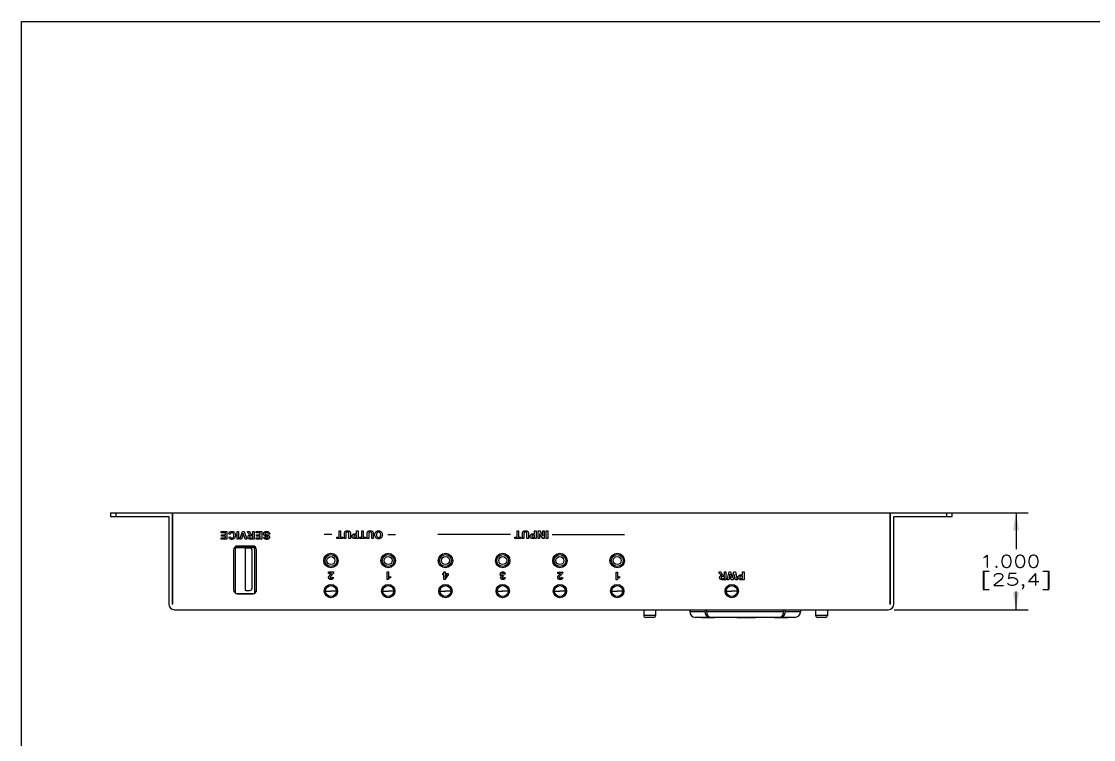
# Paper-space layout 'HD-MD4X2-4K-E_1' of a CAD drawing. Header units: inches. Extents: x 0 to 22, y 0 to 17.
# Drawn here: x 0 to 11.06, y 9.59 to 17 of the extents above; entities that cross this region are included whole.
import ezdxf
from ezdxf.enums import TextEntityAlignment as Align

# ---------------------------------------------------------------- set-up
doc = ezdxf.new("R2010")
doc.units = ezdxf.units.IN
doc.header["$LTSCALE"] = 1.21
doc.header["$MEASUREMENT"] = 0
doc.layers.get('0').update_dxf_attribs({"linetype": 'CONTINUOUS'})
doc.layers.add('DIM', color=7, linetype='CONTINUOUS')
doc.styles.get("Standard").update_dxf_attribs({"font": 'simplex.shx'})
doc.dimstyles.new('DIMSTYLE_1', dxfattribs={"dimtxt": 0.125, "dimasz": 0.18, "dimexe": 0.125, "dimexo": 0.0625, "dimgap": 0.0625, "dimtad": 0, "dimtih": 1, "dimtoh": 1, "dimdec": 3, "dimzin": 4, "dimdsep": 46, "dimtxsty": 'STANDARD', "dimblk": '_FILLED', "dimblk1": '_FILLED', "dimblk2": '_FILLED', "dimcen": 0.09, "dimadec": 0, "dimazin": 0, "dimtp": 0.001, "dimtm": 0.001, "dimtfac": 1, "dimtdec": 3, "dimtofl": 0, "dimtmove": 0, "dimatfit": 3, "dimldrblk": '_FILLED', "dimfxl": 1, "dimtolj": 1, "dimtzin": 4, "dimarcsym": 0})

# ---------------------------------------------------------------- blocks, each defined once
blk = doc.blocks.new('_FILLED')
at = {"color": 0, "linetype": 'BYBLOCK'}
blk.add_solid([(0, 0), (-1, 0.174), (-1, -0.174)], dxfattribs=at)
blk = doc.blocks.new('*D6')
at = {"layer": 'DIM', "color": 5, "linetype": 'CONTINUOUS'}
for p, q in [((9.018, 11.932), (10.383, 11.932)), ((10.258, 11.932), (10.258, 11.557)), ((10.258, 10.932), (10.258, 11.12)), ((9.003, 10.932), (10.383, 10.932))]:
    blk.add_line(p, q, dxfattribs=at)
at = {"layer": 'DIM', "color": 5, "linetype": 'CONTINUOUS', "xscale": 0.18, "yscale": 0.18, "zscale": 0.18}
for p, rotation in [((10.258, 11.932), 90), ((10.258, 10.932), 270)]:
    blk.add_blockref('_FILLED', p, dxfattribs=dict(at, rotation=rotation))
at = {"layer": 'DIM', "color": 5, "linetype": 'CONTINUOUS'}
for s, p, p2 in [('1.000', (9.883, 11.37), (10.508, 11.37)), ('[', (9.883, 11.182), (10.008, 11.182)), ('25,4', (10.008, 11.182), (10.508, 11.182)), (']', (10.508, 11.182), (10.633, 11.182))]:
    blk.add_text(s, height=0.125, dxfattribs=at).set_placement(p, p2, align=Align.FIT)

psp = doc.layouts.new('HD-MD4X2-4K-E_1')

# ---------------------------------------------------------------- linework, layer by layer
at = {"color": 7, "linetype": 'CONTINUOUS'}
for p, q in [((0, 0), (0, 17)), ((0, 17), (22, 17)), ((0.919, 11.9324), (0.919, 11.893)), ((0.919, 11.9324), (8.9595, 11.9324)), ((0.919, 11.893), (1.519, 11.893)), ((0.978, 11.893), (0.978, 11.9324)), ((1.519, 11.893), (1.519, 10.9914)), ((1.5583, 10.9914), (1.5583, 11.9324)), ((1.5623, 11.893), (1.5583, 11.893)), ((1.5623, 10.9914), (1.5623, 11.9324)), ((8.956, 11.9324), (8.956, 10.9914)), ((8.9599, 11.893), (8.956, 11.893)), ((8.9599, 11.9324), (9.5993, 11.9324)), ((8.9599, 11.9324), (8.9599, 10.9914)), ((8.9993, 11.893), (9.5993, 11.893)), ((8.9993, 10.9914), (8.9993, 11.893)), ((9.5402, 11.9324), (9.5402, 11.893)), ((9.5993, 11.893), (9.5993, 11.9324)), ((2.0593, 11.7262), (2.0593, 11.7396)), ((2.0593, 11.7396), (2.1198, 11.7396)), ((2.1038, 11.7262), (2.0593, 11.7262)), ((2.1038, 11.7046), (2.1038, 11.7262)), ((2.1198, 11.7396), (2.1198, 11.6601)), ((2.2236, 11.6601), (2.2236, 11.7396)), ((2.2236, 11.7396), (2.2397, 11.7396)), ((2.2397, 11.7396), (2.2397, 11.6601)), ((2.2514, 11.6601), (2.2798, 11.7396)), ((2.2798, 11.7396), (2.297, 11.7396)), ((2.297, 11.7396), (2.3255, 11.6601)), ((2.3399, 11.7241), (2.3302, 11.7396)), ((2.3302, 11.7396), (2.3494, 11.7396)), ((2.3494, 11.7396), (2.361, 11.7223)), ((2.3856, 11.7064), (2.3856, 11.7396)), ((2.3856, 11.7396), (2.4017, 11.7396)), ((2.4017, 11.7396), (2.4017, 11.6601)), ((2.4195, 11.7262), (2.4195, 11.7396)), ((2.4195, 11.7396), (2.48, 11.7396)), ((2.4639, 11.7262), (2.4195, 11.7262)), ((2.4639, 11.7046), (2.4639, 11.7262)), ((2.48, 11.7396), (2.48, 11.6601)), ((3.2756, 11.6796), (3.2756, 11.7457)), ((3.2756, 11.7457), (3.2917, 11.7457)), ((3.2917, 11.7457), (3.2917, 11.6796)), ((3.4561, 11.7157), (3.4561, 11.7457)), ((3.4561, 11.7457), (3.4722, 11.7457)), ((3.4722, 11.7457), (3.4722, 11.6662)), ((3.5102, 11.6796), (3.5102, 11.7457)), ((3.5102, 11.7457), (3.5262, 11.7457)), ((3.5262, 11.7457), (3.5262, 11.6796)), ((5.1118, 11.6796), (5.1118, 11.7457)), ((5.1118, 11.7457), (5.1279, 11.7457)), ((5.1279, 11.7457), (5.1279, 11.6796)), ((5.2923, 11.7157), (5.2923, 11.7457)), ((5.2923, 11.7457), (5.3084, 11.7457)), ((5.3084, 11.7457), (5.3084, 11.6662)), ((5.3295, 11.6662), (5.3295, 11.7457)), ((5.3295, 11.7457), (5.3456, 11.7457)), ((5.3456, 11.7457), (5.3777, 11.6937)), ((5.3777, 11.6937), (5.3777, 11.7457)), ((5.3777, 11.7457), (5.3926, 11.7457)), ((5.3926, 11.7457), (5.3926, 11.6662)), ((5.4122, 11.6662), (5.4122, 11.7457)), ((5.4122, 11.7457), (5.4282, 11.7457)), ((5.4282, 11.7457), (5.4282, 11.6662)), ((2.0608, 11.6601), (2.0608, 11.6735)), ((2.0608, 11.6735), (2.1038, 11.6735)), ((2.1198, 11.6601), (2.0608, 11.6601)), ((2.0638, 11.6912), (2.0638, 11.7046)), ((2.0638, 11.7046), (2.1038, 11.7046)), ((2.1038, 11.6912), (2.0638, 11.6912)), ((2.1038, 11.6735), (2.1038, 11.6912)), ((2.1533, 11.7103), (2.1377, 11.7152)), ((2.1379, 11.682), (2.1538, 11.6858)), ((2.2397, 11.6601), (2.2236, 11.6601)), ((2.2684, 11.6601), (2.2514, 11.6601)), ((2.2879, 11.7189), (2.2684, 11.6601)), ((2.3081, 11.6601), (2.2879, 11.7189)), ((2.3255, 11.6601), (2.3081, 11.6601)), ((2.4017, 11.6601), (2.3679, 11.6601)), ((2.3731, 11.6735), (2.3856, 11.6735)), ((2.3856, 11.6937), (2.3737, 11.6937)), ((2.3824, 11.7064), (2.3856, 11.7064)), ((2.3856, 11.6735), (2.3856, 11.6937)), ((2.421, 11.6601), (2.421, 11.6735)), ((2.421, 11.6735), (2.4639, 11.6735)), ((2.48, 11.6601), (2.421, 11.6601)), ((2.424, 11.6912), (2.424, 11.7046)), ((2.424, 11.7046), (2.4639, 11.7046)), ((2.4639, 11.6912), (2.424, 11.6912)), ((2.4639, 11.6735), (2.4639, 11.6912)), ((2.4999, 11.6828), (2.5159, 11.6835)), ((2.5622, 11.7138), (2.5466, 11.7123)), ((3.2004, 11.7074), (3.1217, 11.7074)), ((3.2521, 11.6662), (3.2521, 11.6796)), ((3.2521, 11.6796), (3.2756, 11.6796)), ((3.3153, 11.6662), (3.2521, 11.6662)), ((3.2917, 11.6796), (3.3153, 11.6796)), ((3.3153, 11.6796), (3.3153, 11.6662)), ((3.3307, 11.6662), (3.3307, 11.708)), ((3.3467, 11.6662), (3.3307, 11.6662)), ((3.3467, 11.7102), (3.3467, 11.6662)), ((3.378, 11.6662), (3.378, 11.7093)), ((3.3941, 11.6662), (3.378, 11.6662)), ((3.3941, 11.7086), (3.3941, 11.6662)), ((3.4457, 11.7157), (3.4561, 11.7157)), ((3.4722, 11.6662), (3.4464, 11.6662)), ((3.4561, 11.7023), (3.4473, 11.7023)), ((3.4484, 11.6796), (3.4561, 11.6796)), ((3.4561, 11.6796), (3.4561, 11.7023)), ((3.4866, 11.6662), (3.4866, 11.6796)), ((3.4866, 11.6796), (3.5102, 11.6796)), ((3.5498, 11.6662), (3.4866, 11.6662)), ((3.5262, 11.6796), (3.5498, 11.6796)), ((3.5498, 11.6796), (3.5498, 11.6662)), ((3.5652, 11.6662), (3.5652, 11.708)), ((3.5813, 11.6662), (3.5652, 11.6662)), ((3.5813, 11.7102), (3.5813, 11.6662)), ((3.6126, 11.6662), (3.6126, 11.7093)), ((3.6286, 11.6662), (3.6126, 11.6662)), ((3.6286, 11.7086), (3.6286, 11.6662)), ((3.857, 11.7047), (3.7783, 11.7047)), ((5.0442, 11.7074), (4.2961, 11.7074)), ((5.0883, 11.6662), (5.0883, 11.6796)), ((5.0883, 11.6796), (5.1118, 11.6796)), ((5.1515, 11.6662), (5.0883, 11.6662)), ((5.1279, 11.6796), (5.1515, 11.6796)), ((5.1515, 11.6796), (5.1515, 11.6662)), ((5.1669, 11.6662), (5.1669, 11.708)), ((5.1829, 11.6662), (5.1669, 11.6662)), ((5.1829, 11.7102), (5.1829, 11.6662)), ((5.2142, 11.6662), (5.2142, 11.7093)), ((5.2303, 11.6662), (5.2142, 11.6662)), ((5.2303, 11.7086), (5.2303, 11.6662)), ((5.2819, 11.7157), (5.2923, 11.7157)), ((5.3084, 11.6662), (5.2826, 11.6662)), ((5.2923, 11.7023), (5.2836, 11.7023)), ((5.2846, 11.6796), (5.2923, 11.6796)), ((5.2923, 11.6796), (5.2923, 11.7023)), ((5.3444, 11.6662), (5.3295, 11.6662)), ((5.3444, 11.7194), (5.3444, 11.6662)), ((5.377, 11.6662), (5.3444, 11.7194)), ((5.3926, 11.6662), (5.377, 11.6662)), ((5.4282, 11.6662), (5.4122, 11.6662)), ((6.2203, 11.7047), (5.4723, 11.7047)), ((1.5623, 11.5977), (1.5583, 11.5977)), ((1.5583, 11.5387), (1.5623, 11.5387)), ((2.1883, 11.5505), (2.1883, 11.1371)), ((2.2048, 11.5824), (2.2048, 11.1051)), ((2.2048, 11.5799), (2.4076, 11.5799)), ((2.2048, 11.5778), (2.4076, 11.5778)), ((2.2048, 11.5759), (2.4076, 11.5759)), ((2.2048, 11.5746), (2.4076, 11.5746)), ((2.2048, 11.574), (2.4076, 11.574)), ((2.3851, 11.5898), (2.2276, 11.5898)), ((2.3067, 11.5628), (2.3062, 11.5604)), ((2.3062, 11.5604), (2.3062, 11.139)), ((2.3078, 11.5649), (2.3067, 11.5628)), ((2.3094, 11.5668), (2.3078, 11.5649)), ((2.3121, 11.5681), (2.3094, 11.5668)), ((2.3535, 11.5681), (2.3121, 11.5681)), ((2.3787, 11.1564), (2.3787, 11.5429)), ((2.4076, 11.1049), (2.4076, 11.5827)), ((2.4245, 11.1371), (2.4245, 11.5505)), ((8.9599, 11.5977), (8.956, 11.5977)), ((8.9599, 11.5387), (8.956, 11.5387)), ((3.1677, 11.3082), (3.1677, 11.3221)), ((3.1677, 11.3221), (3.2203, 11.3221)), ((3.1975, 11.3082), (3.1677, 11.3082)), ((3.7705, 11.2435), (3.7705, 11.3221)), ((3.7705, 11.3221), (3.7855, 11.3221)), ((3.7855, 11.3221), (3.7855, 11.2656)), ((4.3458, 11.2932), (4.3458, 11.3064)), ((4.3458, 11.3064), (4.3555, 11.3064)), ((4.3555, 11.2932), (4.3458, 11.2932)), ((4.3555, 11.3064), (4.3555, 11.3221)), ((4.3555, 11.3221), (4.3701, 11.3221)), ((4.3555, 11.2435), (4.3555, 11.2932)), ((4.4021, 11.2932), (4.3681, 11.2435)), ((4.3701, 11.3221), (4.3701, 11.3064)), ((4.3701, 11.3064), (4.4021, 11.3064)), ((4.3701, 11.2932), (4.3701, 11.2664)), ((4.3701, 11.2664), (4.388, 11.2932)), ((4.388, 11.2932), (4.3701, 11.2932)), ((4.4021, 11.3064), (4.4021, 11.2932)), ((4.9713, 11.2868), (4.9696, 11.2746)), ((4.9905, 11.3013), (4.976, 11.2996)), ((5.5308, 11.3215), (5.5834, 11.3215)), ((5.5308, 11.3076), (5.5308, 11.3215)), ((5.5606, 11.3076), (5.5308, 11.3076)), ((6.133, 11.3211), (6.148, 11.3211)), ((6.133, 11.2424), (6.133, 11.3211)), ((6.148, 11.3211), (6.148, 11.2645)), ((7.1946, 11.322), (7.2138, 11.322)), ((7.2043, 11.3065), (7.1946, 11.322)), ((7.2138, 11.322), (7.2255, 11.3047)), ((7.2468, 11.2888), (7.2501, 11.2888)), ((7.2501, 11.322), (7.2661, 11.322)), ((7.2501, 11.2888), (7.2501, 11.322)), ((7.2661, 11.322), (7.2661, 11.2425)), ((7.2785, 11.2425), (7.2978, 11.322)), ((7.3069, 11.298), (7.2946, 11.2425)), ((7.2978, 11.322), (7.3149, 11.322)), ((7.3208, 11.2425), (7.3069, 11.298)), ((7.3149, 11.322), (7.3307, 11.2625)), ((7.3307, 11.2625), (7.3465, 11.322)), ((7.3544, 11.2971), (7.3399, 11.2425)), ((7.3465, 11.322), (7.3639, 11.322)), ((7.3664, 11.2425), (7.3544, 11.2971)), ((7.3639, 11.322), (7.3829, 11.2425)), ((7.4269, 11.292), (7.4373, 11.292)), ((7.4373, 11.322), (7.4534, 11.322)), ((7.4373, 11.292), (7.4373, 11.322)), ((7.4534, 11.322), (7.4534, 11.2425)), ((3.2036, 11.2682), (3.2185, 11.2667)), ((3.7827, 11.2435), (3.7705, 11.2435)), ((3.8049, 11.2769), (3.8049, 11.2633)), ((4.3681, 11.2435), (4.3555, 11.2435)), ((4.9756, 11.2663), (4.9894, 11.264)), ((5.5667, 11.2676), (5.5817, 11.2661)), ((6.1452, 11.2424), (6.133, 11.2424)), ((6.1674, 11.2759), (6.1674, 11.2623)), ((7.2661, 11.2425), (7.2323, 11.2425)), ((7.2376, 11.2559), (7.2501, 11.2559)), ((7.2501, 11.2761), (7.2382, 11.2761)), ((7.2501, 11.2559), (7.2501, 11.2761)), ((7.2946, 11.2425), (7.2785, 11.2425)), ((7.3399, 11.2425), (7.3208, 11.2425)), ((7.3829, 11.2425), (7.3664, 11.2425)), ((7.4534, 11.2425), (7.4276, 11.2425)), ((7.4373, 11.2785), (7.4286, 11.2785)), ((7.4296, 11.2559), (7.4373, 11.2559)), ((7.4373, 11.2559), (7.4373, 11.2785)), ((2.193, 11.1251), (2.1902, 11.1251)), ((2.193, 11.1185), (2.193, 11.1251)), ((2.2109, 11.1015), (2.4018, 11.1015)), ((2.2276, 11.0977), (2.3851, 11.0977)), ((2.3142, 11.131), (2.3535, 11.131)), ((2.4194, 11.1251), (2.4194, 11.1177)), ((2.4194, 11.1251), (2.4225, 11.1251)), ((3.1361, 11.1254), (3.1912, 11.1254)), ((3.2483, 11.1254), (3.1932, 11.1254)), ((3.7267, 11.1254), (3.7818, 11.1254)), ((3.8389, 11.1254), (3.7838, 11.1254)), ((4.3172, 11.1254), (4.3724, 11.1254)), ((4.4294, 11.1254), (4.3743, 11.1254)), ((4.9078, 11.1254), (4.9629, 11.1254)), ((5.02, 11.1254), (4.9649, 11.1254)), ((5.4983, 11.1254), (5.5535, 11.1254)), ((5.6105, 11.1254), (5.5554, 11.1254)), ((6.0889, 11.1254), (6.144, 11.1254)), ((6.2011, 11.1254), (6.146, 11.1254)), ((7.27, 11.1254), (7.3251, 11.1254)), ((7.3822, 11.1254), (7.3271, 11.1254)), ((1.5583, 10.9914), (1.5623, 10.9914)), ((8.956, 10.9914), (8.9599, 10.9914)), ((1.578, 10.9324), (8.9402, 10.9324)), ((6.4186, 10.9324), (6.4186, 10.8733)), ((6.5406, 10.8733), (6.4186, 10.8733)), ((6.5209, 10.8536), (6.4383, 10.8536)), ((6.5406, 10.9324), (6.5406, 10.8733)), ((6.8932, 10.9324), (6.8932, 10.9127)), ((7.0535, 10.9127), (6.8932, 10.9127)), ((7.9758, 10.8537), (6.9522, 10.8537)), ((7.0131, 10.8524), (7.1511, 10.8524)), ((7.0535, 10.9127), (7.0535, 10.9324)), ((7.0674, 10.9324), (7.0674, 10.9127)), ((7.8607, 10.9127), (7.0674, 10.9127)), ((7.3616, 10.8524), (7.2859, 10.8524)), ((7.3783, 10.8524), (7.5713, 10.8524)), ((7.6326, 10.8524), (7.586, 10.8524)), ((7.7665, 10.8524), (7.9044, 10.8524)), ((7.8607, 10.9127), (7.8607, 10.9324)), ((7.8746, 10.9324), (7.8746, 10.9127)), ((8.0349, 10.9127), (7.8746, 10.9127)), ((8.0349, 10.9324), (8.0349, 10.9127)), ((8.1902, 10.9324), (8.1902, 10.8733)), ((8.3123, 10.8733), (8.1902, 10.8733)), ((8.2926, 10.8536), (8.2099, 10.8536)), ((8.3123, 10.9324), (8.3123, 10.8733))]:
    psp.add_line(p, q, dxfattribs=at)
for centre, radius in [((3.1922, 11.4402), 0.0748), ((3.1922, 11.4402), 0.061), ((3.7827, 11.4402), 0.0748), ((3.7827, 11.4402), 0.061), ((4.3733, 11.4402), 0.0748), ((4.3733, 11.4402), 0.061), ((4.9638, 11.4402), 0.0748), ((4.9638, 11.4402), 0.061), ((5.5544, 11.4402), 0.0748), ((5.5544, 11.4402), 0.061), ((6.1449, 11.4402), 0.0748), ((6.1449, 11.4402), 0.061), ((3.1922, 11.4402), 0.0413), ((3.7827, 11.4402), 0.0413), ((4.3733, 11.4402), 0.0413), ((4.9638, 11.4402), 0.0413), ((5.5544, 11.4402), 0.0413), ((6.1449, 11.4402), 0.0413), ((3.1922, 11.1254), 0.0689), ((3.1922, 11.1254), 0.0561), ((3.7828, 11.1254), 0.0689), ((3.7828, 11.1254), 0.0561), ((4.3733, 11.1254), 0.0689), ((4.3733, 11.1254), 0.0561), ((4.9639, 11.1254), 0.0689), ((4.9639, 11.1254), 0.0561), ((5.5544, 11.1254), 0.0689), ((5.5544, 11.1254), 0.0561), ((6.145, 11.1254), 0.0689), ((6.145, 11.1254), 0.0561), ((7.3261, 11.1254), 0.0689), ((7.3261, 11.1254), 0.0561), ((3.1922, 11.1254), 0.000984), ((3.7828, 11.1254), 0.000984), ((4.3733, 11.1254), 0.000984), ((4.9639, 11.1254), 0.000984), ((5.5544, 11.1254), 0.000984), ((6.145, 11.1254), 0.000984), ((7.3261, 11.1254), 0.000984)]:
    psp.add_circle(centre, radius, dxfattribs=at)
for centre, radius, start, end in [((2.2276, 11.5505), 0.0394, 90, 180), ((2.3535, 11.5429), 0.0252, 0.00011, 90), ((2.3851, 11.5505), 0.0394, 0, 90), ((2.2276, 11.1371), 0.0394, 180, 270), ((2.3532, 11.1564), 0.0255, 270.739, 0.00011), ((2.3851, 11.1371), 0.0394, 270, 360), ((1.578, 10.9914), 0.0591, 180, 270), ((8.9402, 10.9914), 0.0591, 270, 360), ((8.9009, 11.0308), 0.0591, 341.94278, 360), ((6.4383, 10.8733), 0.0197, 180, 270), ((6.5209, 10.8733), 0.0197, 270, 360), ((6.9522, 10.9127), 0.0591, 180, 270), ((7.9758, 10.9127), 0.0591, 270, 360), ((8.2099, 10.8733), 0.0197, 180, 270), ((8.2926, 10.8733), 0.0197, 270, 360)]:
    psp.add_arc(centre, radius, start, end, dxfattribs=at)
for points, knots in [([(2.1377, 11.7152), (2.1397, 11.7226), (2.1454, 11.7334), (2.1593, 11.7401), (2.1694, 11.7413), (2.1782, 11.7406), (2.1875, 11.7379), (2.1978, 11.7307), (2.2042, 11.7196), (2.2066, 11.7092), (2.2072, 11.7004), (2.2067, 11.692), (2.2056, 11.6867), (2.2049, 11.6845)], [0, 0, 0, 0, 0.1861907, 0.272732, 0.3692468, 0.4314605, 0.4900448, 0.6059742, 0.7280798, 0.794573, 0.8675318, 0.9444356, 1, 1, 1, 1]), ([(2.1891, 11.7123), (2.1883, 11.7153), (2.186, 11.7209), (2.179, 11.7263), (2.1716, 11.7276), (2.1649, 11.7266), (2.1571, 11.7219), (2.1544, 11.715), (2.1533, 11.7103)], [0, 0, 0, 0, 0.1832581, 0.3352655, 0.4902412, 0.6068629, 0.7210438, 1, 1, 1, 1]), ([(2.3576, 11.7045), (2.356, 11.7055), (2.3529, 11.7075), (2.3486, 11.7114), (2.3444, 11.717), (2.3415, 11.7214), (2.3399, 11.7241)], [0, 0, 0, 0, 0.2140039, 0.4080174, 0.648328, 1, 1, 1, 1]), ([(2.361, 11.7223), (2.3627, 11.7198), (2.3654, 11.7158), (2.3689, 11.711), (2.3716, 11.7085), (2.3759, 11.7064), (2.3797, 11.7064), (2.3824, 11.7064)], [0, 0, 0, 0, 0.3224523, 0.507206, 0.6162388, 0.7143282, 1, 1, 1, 1]), ([(2.5269, 11.69), (2.5234, 11.6908), (2.5176, 11.6924), (2.5099, 11.6952), (2.5044, 11.699), (2.5004, 11.7037), (2.498, 11.7097), (2.497, 11.7186), (2.4996, 11.7279), (2.5058, 11.7348), (2.5123, 11.7386), (2.5204, 11.7407), (2.5286, 11.7412), (2.5354, 11.7409), (2.539, 11.7403), (2.5403, 11.74)], [0, 0, 0, 0, 0.1062021, 0.1836791, 0.2449984, 0.3047094, 0.3670732, 0.4372839, 0.5714042, 0.6411205, 0.7131016, 0.7944215, 0.8901818, 0.9616433, 1, 1, 1, 1]), ([(2.5466, 11.7123), (2.5459, 11.7165), (2.5434, 11.723), (2.5356, 11.7271), (2.5292, 11.7277), (2.5228, 11.7272), (2.5163, 11.7242), (2.5134, 11.7191), (2.5137, 11.7157), (2.5137, 11.7153)], [0, 0, 0, 0, 0.2713536, 0.392797, 0.5324336, 0.6766038, 0.7917787, 0.9732842, 1, 1, 1, 1]), ([(2.5403, 11.74), (2.5411, 11.7398), (2.5455, 11.7386), (2.5531, 11.7349), (2.56, 11.7254), (2.5618, 11.7178), (2.5622, 11.7138)], [0, 0, 0, 0, 0.0695881, 0.373981, 0.6671516, 1, 1, 1, 1]), ([(3.3307, 11.708), (3.3307, 11.712), (3.3308, 11.7188), (3.3315, 11.7275), (3.3335, 11.7336), (3.3366, 11.7384), (3.3409, 11.7421), (3.3463, 11.745), (3.3534, 11.7468), (3.3619, 11.7472), (3.3706, 11.7468), (3.3784, 11.7449), (3.384, 11.7417), (3.3881, 11.7378), (3.391, 11.7335), (3.3931, 11.7276), (3.3938, 11.7193), (3.3941, 11.7125), (3.3941, 11.7086)], [0, 0, 0, 0, 0.1036613, 0.172159, 0.2210062, 0.2668409, 0.3133471, 0.3640707, 0.4233802, 0.4960265, 0.5811719, 0.6449842, 0.6964839, 0.7435861, 0.7873173, 0.8280917, 0.9005606, 1, 1, 1, 1]), ([(3.3774, 11.7226), (3.3768, 11.7256), (3.374, 11.7301), (3.3677, 11.733), (3.3619, 11.7335), (3.3562, 11.7331), (3.3516, 11.7309), (3.3486, 11.7276), (3.3471, 11.7233), (3.3468, 11.7174), (3.3467, 11.7129), (3.3467, 11.7102)], [0, 0, 0, 0, 0.1746904, 0.2709654, 0.3854234, 0.4993765, 0.5899496, 0.6687476, 0.7443556, 0.8470469, 1, 1, 1, 1]), ([(3.378, 11.7093), (3.378, 11.7108), (3.3779, 11.7153), (3.378, 11.7197), (3.3774, 11.7226)], [0, 0, 0, 0, 0.3513624, 1, 1, 1, 1]), ([(3.5652, 11.708), (3.5652, 11.712), (3.5653, 11.7188), (3.5661, 11.7275), (3.5681, 11.7336), (3.5711, 11.7384), (3.5754, 11.7421), (3.5809, 11.745), (3.5879, 11.7468), (3.5965, 11.7472), (3.6052, 11.7468), (3.6129, 11.7449), (3.6185, 11.7417), (3.6226, 11.7378), (3.6255, 11.7335), (3.6276, 11.7276), (3.6284, 11.7193), (3.6286, 11.7125), (3.6286, 11.7086)], [0, 0, 0, 0, 0.1036602, 0.1721571, 0.2210039, 0.2668381, 0.3133438, 0.3640668, 0.4233757, 0.4960212, 0.5811657, 0.6449774, 0.6965139, 0.7435843, 0.7873151, 0.828089, 0.9005631, 1, 1, 1, 1]), ([(3.612, 11.7226), (3.6113, 11.7256), (3.6086, 11.7301), (3.6022, 11.733), (3.5965, 11.7335), (3.5908, 11.7331), (3.5861, 11.7309), (3.5832, 11.7276), (3.5816, 11.7233), (3.5814, 11.7174), (3.5813, 11.7129), (3.5813, 11.7102)], [0, 0, 0, 0, 0.1746955, 0.2708867, 0.3854433, 0.4993997, 0.5899754, 0.6687117, 0.7443555, 0.8470404, 1, 1, 1, 1]), ([(3.6126, 11.7093), (3.6126, 11.7108), (3.6125, 11.7153), (3.6125, 11.7197), (3.612, 11.7226)], [0, 0, 0, 0, 0.3513584, 1, 1, 1, 1]), ([(3.6452, 11.7061), (3.6452, 11.7091), (3.6455, 11.7149), (3.648, 11.7256), (3.6547, 11.7369), (3.6655, 11.744), (3.6755, 11.7467), (3.6837, 11.7473), (3.6919, 11.7467), (3.7019, 11.7441), (3.7128, 11.737), (3.7195, 11.7257), (3.722, 11.7152), (3.7223, 11.7094), (3.7223, 11.7064)], [0, 0, 0, 0, 0.0721303, 0.1376388, 0.257445, 0.3735714, 0.4345203, 0.500513, 0.5672066, 0.6286325, 0.7449865, 0.8640508, 0.9289056, 1, 1, 1, 1]), ([(3.7058, 11.7059), (3.7058, 11.708), (3.7055, 11.712), (3.704, 11.7192), (3.7003, 11.7266), (3.6927, 11.7323), (3.6837, 11.7339), (3.6747, 11.7323), (3.6671, 11.7266), (3.6633, 11.7192), (3.6619, 11.7119), (3.6617, 11.7074), (3.6617, 11.7048), (3.6617, 11.7044)], [0, 0, 0, 0, 0.0790305, 0.1494222, 0.2705783, 0.3799868, 0.4909965, 0.6018743, 0.7103772, 0.8321332, 0.9033904, 0.9840726, 1, 1, 1, 1]), ([(5.1669, 11.708), (5.1669, 11.712), (5.167, 11.7188), (5.1678, 11.7275), (5.1698, 11.7336), (5.1728, 11.7384), (5.1771, 11.7421), (5.1826, 11.745), (5.1896, 11.7468), (5.1981, 11.7472), (5.2068, 11.7468), (5.2146, 11.7449), (5.2202, 11.7417), (5.2243, 11.7378), (5.2272, 11.7335), (5.2293, 11.7276), (5.2301, 11.7193), (5.2303, 11.7125), (5.2303, 11.7086)], [0, 0, 0, 0, 0.1036613, 0.1721589, 0.2210061, 0.2668408, 0.313347, 0.3640705, 0.42338, 0.4960263, 0.5811286, 0.6449825, 0.6965196, 0.7435905, 0.7872979, 0.8280873, 0.9005621, 1, 1, 1, 1]), ([(5.2136, 11.7226), (5.213, 11.7256), (5.2102, 11.7301), (5.2039, 11.733), (5.1981, 11.7335), (5.1925, 11.7331), (5.1878, 11.7309), (5.1848, 11.7276), (5.1833, 11.7233), (5.1831, 11.7174), (5.1829, 11.7129), (5.1829, 11.7102)], [0, 0, 0, 0, 0.1746901, 0.2709649, 0.3854227, 0.499471, 0.5899575, 0.6687554, 0.7443633, 0.8470451, 1, 1, 1, 1]), ([(5.2142, 11.7093), (5.2142, 11.7108), (5.2142, 11.7153), (5.2142, 11.7197), (5.2136, 11.7226)], [0, 0, 0, 0, 0.3513584, 1, 1, 1, 1]), ([(2.2049, 11.6845), (2.2048, 11.684), (2.2031, 11.6786), (2.1978, 11.6691), (2.1872, 11.6618), (2.1776, 11.6591), (2.1701, 11.6585), (2.163, 11.659), (2.1546, 11.6611), (2.144, 11.6674), (2.1395, 11.6766), (2.1379, 11.682)], [0, 0, 0, 0, 0.0189906, 0.1899701, 0.3516512, 0.4348539, 0.5241378, 0.6021691, 0.674623, 0.8124942, 1, 1, 1, 1]), ([(2.1538, 11.6858), (2.1547, 11.6821), (2.1578, 11.6766), (2.1647, 11.673), (2.1713, 11.6721), (2.1788, 11.6734), (2.1858, 11.6787), (2.1891, 11.6859), (2.1903, 11.693), (2.1905, 11.6995), (2.1903, 11.706), (2.1896, 11.7103), (2.1891, 11.7123)], [0, 0, 0, 0, 0.1545874, 0.2310043, 0.3122039, 0.4228972, 0.5303947, 0.6562448, 0.7338689, 0.823704, 0.9186636, 1, 1, 1, 1]), ([(2.3679, 11.6601), (2.3642, 11.6601), (2.358, 11.6603), (2.3498, 11.6616), (2.3439, 11.665), (2.3398, 11.6698), (2.3371, 11.6757), (2.3363, 11.6829), (2.3374, 11.6905), (2.3432, 11.7004), (2.3519, 11.7037), (2.3576, 11.7045)], [0, 0, 0, 0, 0.1424872, 0.2418877, 0.3193509, 0.3990302, 0.4820547, 0.56892, 0.6759031, 0.7754872, 1, 1, 1, 1]), ([(2.3737, 11.6937), (2.3706, 11.6937), (2.3658, 11.6936), (2.3599, 11.6932), (2.3567, 11.6915), (2.3546, 11.6894), (2.3534, 11.6866), (2.353, 11.6833), (2.3535, 11.6798), (2.3557, 11.6757), (2.3591, 11.6742), (2.3614, 11.6738)], [0, 0, 0, 0, 0.2336442, 0.3604537, 0.43228, 0.5022145, 0.5755721, 0.6579047, 0.7491605, 0.8306578, 1, 1, 1, 1]), ([(2.3614, 11.6738), (2.3619, 11.6737), (2.3658, 11.6735), (2.3697, 11.6735), (2.3731, 11.6735)], [0, 0, 0, 0, 0.1253344, 1, 1, 1, 1]), ([(2.5184, 11.66), (2.518, 11.6601), (2.5142, 11.6612), (2.5076, 11.6644), (2.5013, 11.6728), (2.5, 11.6794), (2.4999, 11.6828)], [0, 0, 0, 0, 0.0394188, 0.376177, 0.6800731, 1, 1, 1, 1]), ([(2.5137, 11.7153), (2.514, 11.714), (2.5154, 11.7106), (2.519, 11.709), (2.5211, 11.7083)], [0, 0, 0, 0, 0.361276, 1, 1, 1, 1]), ([(2.5159, 11.6835), (2.5165, 11.6803), (2.5184, 11.6751), (2.525, 11.6723), (2.5306, 11.6718), (2.5364, 11.6724), (2.541, 11.6742), (2.5436, 11.6769), (2.5441, 11.6792), (2.544, 11.6805), (2.5439, 11.6808)], [0, 0, 0, 0, 0.2545975, 0.3758147, 0.529883, 0.6919658, 0.8259448, 0.900354, 0.9739582, 1, 1, 1, 1]), ([(2.5339, 11.7048), (2.5377, 11.7039), (2.5441, 11.702), (2.5526, 11.6972), (2.5581, 11.69), (2.5602, 11.6799), (2.5569, 11.6685), (2.5478, 11.6616), (2.5385, 11.6591), (2.5308, 11.6586), (2.524, 11.6589), (2.52, 11.6596), (2.5184, 11.66)], [0, 0, 0, 0, 0.1275248, 0.219522, 0.3202056, 0.4187359, 0.5498334, 0.6910621, 0.7732916, 0.8673982, 0.9450635, 1, 1, 1, 1]), ([(2.5211, 11.7083), (2.5217, 11.7081), (2.5259, 11.7068), (2.5302, 11.7057), (2.5339, 11.7048)], [0, 0, 0, 0, 0.1466196, 1, 1, 1, 1]), ([(2.5439, 11.6808), (2.5438, 11.6814), (2.5434, 11.6829), (2.541, 11.6856), (2.5351, 11.6878), (2.5301, 11.6892), (2.5269, 11.69)], [0, 0, 0, 0, 0.0829238, 0.22298, 0.5103161, 1, 1, 1, 1]), ([(3.4273, 11.6674), (3.4229, 11.6686), (3.4164, 11.673), (3.4119, 11.6822), (3.411, 11.69), (3.4116, 11.6972), (3.4142, 11.7045), (3.4189, 11.71), (3.4246, 11.7133), (3.4298, 11.715), (3.4369, 11.7155), (3.4424, 11.7157), (3.4457, 11.7157)], [0, 0, 0, 0, 0.1748637, 0.2719941, 0.3818424, 0.4674262, 0.5421718, 0.672879, 0.7330523, 0.7889143, 0.8784389, 1, 1, 1, 1]), ([(3.4464, 11.6662), (3.4442, 11.6662), (3.4378, 11.6663), (3.4313, 11.6663), (3.4273, 11.6674)], [0, 0, 0, 0, 0.3493006, 1, 1, 1, 1]), ([(3.4473, 11.7023), (3.4447, 11.7023), (3.4405, 11.7022), (3.4351, 11.7014), (3.4317, 11.6996), (3.4287, 11.6964), (3.4275, 11.6917), (3.4282, 11.6869), (3.4302, 11.6836), (3.4332, 11.6812), (3.437, 11.68), (3.4421, 11.6797), (3.446, 11.6796), (3.4484, 11.6796)], [0, 0, 0, 0, 0.1508853, 0.2436878, 0.3061195, 0.3664221, 0.4894748, 0.5660432, 0.6371925, 0.7075781, 0.7794673, 0.862387, 1, 1, 1, 1]), ([(3.7223, 11.7064), (3.7223, 11.7045), (3.7222, 11.7008), (3.7213, 11.6939), (3.7194, 11.6868), (3.7156, 11.6802), (3.7115, 11.675), (3.7066, 11.6708), (3.7004, 11.6674), (3.6928, 11.6653), (3.6841, 11.6646), (3.6757, 11.6652), (3.6657, 11.6679), (3.6548, 11.675), (3.648, 11.6864), (3.6456, 11.6971), (3.6452, 11.703), (3.6452, 11.7061)], [0, 0, 0, 0, 0.0455583, 0.0875756, 0.1629588, 0.2145882, 0.266427, 0.3170241, 0.3648952, 0.4301718, 0.501874, 0.567389, 0.6279742, 0.7435028, 0.8627294, 0.9280301, 1, 1, 1, 1]), ([(3.6617, 11.7044), (3.6618, 11.7027), (3.662, 11.6991), (3.6633, 11.6924), (3.6669, 11.685), (3.6746, 11.6795), (3.6837, 11.6781), (3.6927, 11.6795), (3.7005, 11.6851), (3.7041, 11.6926), (3.7055, 11.6997), (3.7058, 11.7038), (3.7058, 11.7059)], [0, 0, 0, 0, 0.0660021, 0.1386416, 0.2619805, 0.3728974, 0.4902161, 0.6076905, 0.7196864, 0.8438939, 0.9170837, 1, 1, 1, 1]), ([(5.2635, 11.6674), (5.2591, 11.6686), (5.2526, 11.673), (5.2481, 11.6822), (5.2473, 11.69), (5.2478, 11.6972), (5.2504, 11.7045), (5.2552, 11.71), (5.2609, 11.7133), (5.266, 11.715), (5.2731, 11.7155), (5.2787, 11.7157), (5.2819, 11.7157)], [0, 0, 0, 0, 0.1748894, 0.2719955, 0.3818486, 0.4674386, 0.5422169, 0.6728314, 0.7330135, 0.7888837, 0.8784853, 1, 1, 1, 1]), ([(5.2826, 11.6662), (5.2804, 11.6662), (5.2741, 11.6663), (5.2675, 11.6663), (5.2635, 11.6674)], [0, 0, 0, 0, 0.3492011, 1, 1, 1, 1]), ([(5.2836, 11.7023), (5.2809, 11.7023), (5.2767, 11.7022), (5.2713, 11.7015), (5.2679, 11.6996), (5.2649, 11.6964), (5.2637, 11.6917), (5.2644, 11.6869), (5.2664, 11.6836), (5.2694, 11.6812), (5.2732, 11.68), (5.2783, 11.6797), (5.2822, 11.6796), (5.2846, 11.6796)], [0, 0, 0, 0, 0.1508932, 0.2437006, 0.3060512, 0.3664231, 0.4894824, 0.5660701, 0.6371735, 0.7075628, 0.7794557, 0.8623798, 1, 1, 1, 1]), ([(3.1678, 11.2684), (3.1679, 11.2691), (3.1683, 11.2715), (3.1695, 11.2755), (3.172, 11.2805), (3.1754, 11.2853), (3.18, 11.2903), (3.1834, 11.2935), (3.1854, 11.2954)], [0, 0, 0, 0, 0.0630612, 0.2184145, 0.3847229, 0.5741476, 0.74748, 1, 1, 1, 1]), ([(3.1854, 11.2954), (3.1874, 11.2971), (3.1904, 11.3), (3.1941, 11.3035), (3.1961, 11.306), (3.1971, 11.3075), (3.1975, 11.3082)], [0, 0, 0, 0, 0.4499188, 0.7070131, 0.8608621, 1, 1, 1, 1]), ([(3.1983, 11.2884), (3.1967, 11.2869), (3.1925, 11.2828), (3.188, 11.2787), (3.1858, 11.2755)], [0, 0, 0, 0, 0.3535262, 1, 1, 1, 1]), ([(3.2203, 11.3221), (3.22, 11.3195), (3.2188, 11.3143), (3.2151, 11.3063), (3.208, 11.2976), (3.2019, 11.2917), (3.1983, 11.2884)], [0, 0, 0, 0, 0.1912706, 0.3863759, 0.6388094, 1, 1, 1, 1]), ([(4.9533, 11.28), (4.9492, 11.2809), (4.9432, 11.2844), (4.9391, 11.292), (4.9381, 11.2996), (4.9398, 11.3085), (4.9457, 11.3167), (4.9544, 11.3224), (4.9639, 11.3238), (4.97, 11.3232), (4.9724, 11.3225)], [0, 0, 0, 0, 0.1710232, 0.25717, 0.3482821, 0.4811458, 0.6152057, 0.7525684, 0.8953692, 1, 1, 1, 1]), ([(4.9423, 11.2668), (4.9428, 11.269), (4.9451, 11.2746), (4.95, 11.2783), (4.9533, 11.28)], [0, 0, 0, 0, 0.3679664, 1, 1, 1, 1]), ([(4.976, 11.2996), (4.9756, 11.3026), (4.9736, 11.3086), (4.9647, 11.3122), (4.9574, 11.3089), (4.9543, 11.3032), (4.9538, 11.2989), (4.954, 11.2962), (4.9541, 11.2954)], [0, 0, 0, 0, 0.2406244, 0.4466188, 0.6688902, 0.7927809, 0.9335545, 1, 1, 1, 1]), ([(4.9541, 11.2954), (4.9542, 11.2945), (4.9547, 11.2922), (4.9567, 11.2889), (4.9602, 11.2862), (4.9654, 11.2853), (4.969, 11.2862), (4.9713, 11.2868)], [0, 0, 0, 0, 0.1144975, 0.3164755, 0.5038661, 0.6881308, 1, 1, 1, 1]), ([(4.9724, 11.3225), (4.9731, 11.3224), (4.9768, 11.3213), (4.9855, 11.3164), (4.9899, 11.3073), (4.9905, 11.3013)], [0, 0, 0, 0, 0.0747595, 0.3869104, 1, 1, 1, 1]), ([(5.531, 11.2678), (5.5311, 11.2685), (5.5314, 11.2709), (5.5326, 11.2749), (5.5352, 11.2799), (5.5385, 11.2847), (5.5431, 11.2897), (5.5465, 11.2929), (5.5485, 11.2948)], [0, 0, 0, 0, 0.0630612, 0.2184145, 0.3847229, 0.5741476, 0.74748, 1, 1, 1, 1]), ([(5.5485, 11.2948), (5.5505, 11.2965), (5.5535, 11.2994), (5.5572, 11.3029), (5.5592, 11.3054), (5.5602, 11.3069), (5.5606, 11.3076)], [0, 0, 0, 0, 0.4499188, 0.7070131, 0.8608621, 1, 1, 1, 1]), ([(5.5614, 11.2878), (5.5599, 11.2863), (5.5556, 11.2822), (5.5511, 11.2781), (5.549, 11.2749)], [0, 0, 0, 0, 0.3535262, 1, 1, 1, 1]), ([(5.5834, 11.3215), (5.5831, 11.3189), (5.582, 11.3137), (5.5782, 11.3057), (5.5711, 11.297), (5.5651, 11.2911), (5.5614, 11.2878)], [0, 0, 0, 0, 0.1912706, 0.3863759, 0.6388094, 1, 1, 1, 1]), ([(7.2323, 11.2425), (7.2287, 11.2425), (7.2224, 11.2427), (7.2142, 11.244), (7.2083, 11.2473), (7.2043, 11.2521), (7.2016, 11.2581), (7.2008, 11.2653), (7.2018, 11.2729), (7.2076, 11.2828), (7.2164, 11.2861), (7.2221, 11.2869)], [0, 0, 0, 0, 0.1424276, 0.2418967, 0.3193631, 0.3990459, 0.4820473, 0.5689248, 0.675923, 0.7754776, 1, 1, 1, 1]), ([(7.2221, 11.2869), (7.2204, 11.2879), (7.2174, 11.2899), (7.2131, 11.2937), (7.2089, 11.2994), (7.206, 11.3038), (7.2043, 11.3065)], [0, 0, 0, 0, 0.2138525, 0.4080127, 0.6482129, 1, 1, 1, 1]), ([(7.2255, 11.3047), (7.2272, 11.3022), (7.2299, 11.2982), (7.2333, 11.2934), (7.2361, 11.2909), (7.2403, 11.2888), (7.2441, 11.2888), (7.2468, 11.2888)], [0, 0, 0, 0, 0.32246, 0.5072182, 0.6163886, 0.7143213, 1, 1, 1, 1]), ([(7.4085, 11.2437), (7.4041, 11.2448), (7.3976, 11.2493), (7.3931, 11.2585), (7.3922, 11.2663), (7.3928, 11.2735), (7.3954, 11.2808), (7.4002, 11.2863), (7.4059, 11.2896), (7.411, 11.2913), (7.4181, 11.2918), (7.4237, 11.292), (7.4269, 11.292)], [0, 0, 0, 0, 0.1748638, 0.2719942, 0.3818426, 0.4674264, 0.5421721, 0.6728793, 0.7330526, 0.7889146, 0.878503, 1, 1, 1, 1]), ([(3.2185, 11.2667), (3.2178, 11.2602), (3.214, 11.2499), (3.202, 11.2443), (3.1939, 11.2433), (3.1872, 11.2437), (3.1808, 11.2452), (3.174, 11.2492), (3.1687, 11.2565), (3.1675, 11.2634), (3.1677, 11.2674), (3.1678, 11.2684)], [0, 0, 0, 0, 0.2507814, 0.3644286, 0.4893181, 0.5594781, 0.6232766, 0.7399709, 0.8495463, 0.9602955, 1, 1, 1, 1]), ([(3.1858, 11.2755), (3.184, 11.2729), (3.1817, 11.267), (3.1839, 11.2592), (3.1887, 11.2563), (3.1929, 11.2557), (3.1971, 11.2563), (3.1999, 11.2582), (3.2011, 11.2596), (3.2014, 11.2601)], [0, 0, 0, 0, 0.2708255, 0.4992294, 0.6054015, 0.7255223, 0.8449939, 0.9537223, 1, 1, 1, 1]), ([(3.8049, 11.2633), (3.8028, 11.2626), (3.7983, 11.2605), (3.792, 11.2562), (3.7861, 11.2506), (3.7835, 11.2459), (3.7827, 11.2435)], [0, 0, 0, 0, 0.2197846, 0.4817483, 0.7503302, 1, 1, 1, 1]), ([(4.9894, 11.264), (4.9886, 11.26), (4.9864, 11.2524), (4.9769, 11.2448), (4.9659, 11.2429), (4.9553, 11.2445), (4.9457, 11.2509), (4.9415, 11.2599), (4.9421, 11.2658), (4.9423, 11.2668)], [0, 0, 0, 0, 0.1700998, 0.3171265, 0.4839276, 0.6255209, 0.7571401, 0.9548414, 1, 1, 1, 1]), ([(4.9696, 11.2746), (4.9664, 11.2747), (4.9612, 11.2738), (4.9575, 11.2687), (4.9566, 11.2637), (4.9586, 11.2575), (4.9631, 11.2559), (4.9653, 11.2558)], [0, 0, 0, 0, 0.3119612, 0.4424266, 0.5796956, 0.7957264, 1, 1, 1, 1]), ([(4.9653, 11.2558), (4.9655, 11.2558), (4.9681, 11.2558), (4.9735, 11.258), (4.9753, 11.2635), (4.9756, 11.2663)], [0, 0, 0, 0, 0.0221557, 0.4676789, 1, 1, 1, 1]), ([(5.5817, 11.2661), (5.5809, 11.2596), (5.5771, 11.2493), (5.5652, 11.2437), (5.5571, 11.2427), (5.5503, 11.2431), (5.5439, 11.2446), (5.5372, 11.2486), (5.5318, 11.2559), (5.5307, 11.2628), (5.5309, 11.2668), (5.531, 11.2678)], [0, 0, 0, 0, 0.2507814, 0.3644286, 0.4893181, 0.5594781, 0.6232766, 0.7399709, 0.8495463, 0.9602955, 1, 1, 1, 1]), ([(5.549, 11.2749), (5.5472, 11.2723), (5.5449, 11.2664), (5.547, 11.2586), (5.5519, 11.2557), (5.556, 11.2552), (5.5602, 11.2557), (5.5631, 11.2576), (5.5642, 11.259), (5.5645, 11.2595)], [0, 0, 0, 0, 0.2708255, 0.4992294, 0.6054015, 0.7255223, 0.8449939, 0.9537223, 1, 1, 1, 1]), ([(6.1674, 11.2623), (6.1652, 11.2616), (6.1608, 11.2594), (6.1544, 11.2551), (6.1486, 11.2496), (6.146, 11.2448), (6.1452, 11.2424)], [0, 0, 0, 0, 0.2197846, 0.4817483, 0.7503302, 1, 1, 1, 1]), ([(7.2382, 11.2761), (7.2351, 11.2761), (7.2303, 11.276), (7.2244, 11.2756), (7.2211, 11.2739), (7.2191, 11.2718), (7.2179, 11.269), (7.2175, 11.2657), (7.2179, 11.2622), (7.2202, 11.2581), (7.2236, 11.2566), (7.2258, 11.2562)], [0, 0, 0, 0, 0.233518, 0.3604529, 0.4322793, 0.5022138, 0.5755716, 0.6579042, 0.7491602, 0.8306576, 1, 1, 1, 1]), ([(7.2258, 11.2562), (7.2263, 11.2561), (7.2302, 11.2559), (7.2341, 11.2559), (7.2376, 11.2559)], [0, 0, 0, 0, 0.1253344, 1, 1, 1, 1]), ([(7.4276, 11.2425), (7.4254, 11.2425), (7.419, 11.2426), (7.4125, 11.2426), (7.4085, 11.2437)], [0, 0, 0, 0, 0.3492011, 1, 1, 1, 1]), ([(7.4286, 11.2785), (7.4259, 11.2785), (7.4217, 11.2784), (7.4163, 11.2777), (7.4129, 11.2758), (7.4099, 11.2727), (7.4087, 11.268), (7.4094, 11.2632), (7.4114, 11.2599), (7.4144, 11.2575), (7.4182, 11.2563), (7.4233, 11.256), (7.4272, 11.2559), (7.4296, 11.2559)], [0, 0, 0, 0, 0.1508932, 0.2437006, 0.3060512, 0.3664231, 0.4894824, 0.5660701, 0.6371735, 0.7075628, 0.7794557, 0.8623798, 1, 1, 1, 1]), ([(7.0952, 10.8537), (7.0939, 10.8537), (7.0911, 10.8539), (7.087, 10.8547), (7.083, 10.8562), (7.0792, 10.8581), (7.0755, 10.8606), (7.0719, 10.8636), (7.0686, 10.8671), (7.0656, 10.871), (7.0629, 10.8753), (7.0604, 10.8799), (7.0583, 10.8849), (7.0566, 10.8902), (7.0552, 10.8956), (7.0542, 10.9012), (7.0536, 10.907), (7.0535, 10.9108), (7.0535, 10.9127)], [0, 0, 0, 0, 0.0514356, 0.1034097, 0.1563103, 0.2105394, 0.266436, 0.3242273, 0.3840529, 0.445962, 0.5099297, 0.5758528, 0.6435698, 0.7128528, 0.7834393, 0.8550567, 0.9273908, 1, 1, 1, 1]), ([(7.0674, 10.9127), (7.0674, 10.9108), (7.0675, 10.907), (7.0681, 10.9012), (7.0691, 10.8956), (7.0705, 10.8902), (7.0722, 10.8849), (7.0743, 10.8799), (7.0768, 10.8753), (7.0795, 10.871), (7.0826, 10.8671), (7.0859, 10.8636), (7.0894, 10.8606), (7.0931, 10.8581), (7.097, 10.8562), (7.101, 10.8547), (7.105, 10.8539), (7.1078, 10.8537), (7.1092, 10.8537)], [0, 0, 0, 0, 0.0726093, 0.1449434, 0.2165609, 0.2871476, 0.3564307, 0.4241478, 0.4900709, 0.5540387, 0.6159478, 0.6757733, 0.7335644, 0.789461, 0.8436899, 0.8965904, 0.9485644, 1, 1, 1, 1]), ([(7.8189, 10.8537), (7.8203, 10.8537), (7.823, 10.8539), (7.8271, 10.8547), (7.8311, 10.8562), (7.835, 10.8581), (7.8387, 10.8606), (7.8422, 10.8636), (7.8455, 10.8671), (7.8485, 10.871), (7.8513, 10.8753), (7.8537, 10.8799), (7.8558, 10.8849), (7.8576, 10.8902), (7.8589, 10.8956), (7.8599, 10.9012), (7.8605, 10.907), (7.8607, 10.9108), (7.8607, 10.9127)], [0, 0, 0, 0, 0.0514356, 0.1034097, 0.1563103, 0.2105394, 0.266436, 0.3242273, 0.3840529, 0.445962, 0.5099297, 0.5758528, 0.6435699, 0.7128528, 0.7834393, 0.8550567, 0.9273908, 1, 1, 1, 1]), ([(7.8746, 10.9127), (7.8746, 10.9108), (7.8745, 10.907), (7.8739, 10.9012), (7.8729, 10.8956), (7.8715, 10.8902), (7.8697, 10.8849), (7.8676, 10.8799), (7.8652, 10.8753), (7.8625, 10.871), (7.8594, 10.8671), (7.8561, 10.8636), (7.8526, 10.8606), (7.8489, 10.8581), (7.845, 10.8562), (7.841, 10.8547), (7.8369, 10.8539), (7.8342, 10.8537), (7.8328, 10.8537)], [0, 0, 0, 0, 0.0726093, 0.1449434, 0.2165609, 0.2871476, 0.3564307, 0.4241478, 0.4900709, 0.5540387, 0.6159478, 0.6757733, 0.7335644, 0.789461, 0.8436899, 0.8965904, 0.9485644, 1, 1, 1, 1])]:
    psp.add_open_spline(points, degree=3, knots=knots, dxfattribs=at)
for points in [[(3.2014, 11.2601), (3.2029, 11.2624), (3.2034, 11.2654), (3.2036, 11.2682)], [(3.7855, 11.2656), (3.791, 11.2707), (3.7978, 11.2746), (3.8049, 11.2769)], [(5.5645, 11.2595), (5.566, 11.2618), (5.5665, 11.2648), (5.5667, 11.2676)], [(6.148, 11.2645), (6.1535, 11.2696), (6.1603, 11.2735), (6.1674, 11.2759)], [(2.3062, 11.139), (2.3069, 11.1343), (2.3092, 11.1313), (2.3142, 11.131)]]:
    psp.add_open_spline(points, degree=3, dxfattribs=at)

# ---------------------------------------------------------------- dimensions: what is measured, and where the dimension line sits
at = {"layer": 'DIM', "color": 5, "linetype": 'CONTINUOUS'}
dim = psp.add_linear_dim(base=(10.2583, 10.9324), p1=(8.956, 11.9324), p2=(8.9402, 10.9324), angle=270, dimstyle='DIMSTYLE_1', dxfattribs=at)
dim.commit()
dim.dimension.update_dxf_attribs({"geometry": '*D6', "text_midpoint": (10.2583, 11.3386), "dimtype": 160})

doc.saveas('drawing.dxf')
